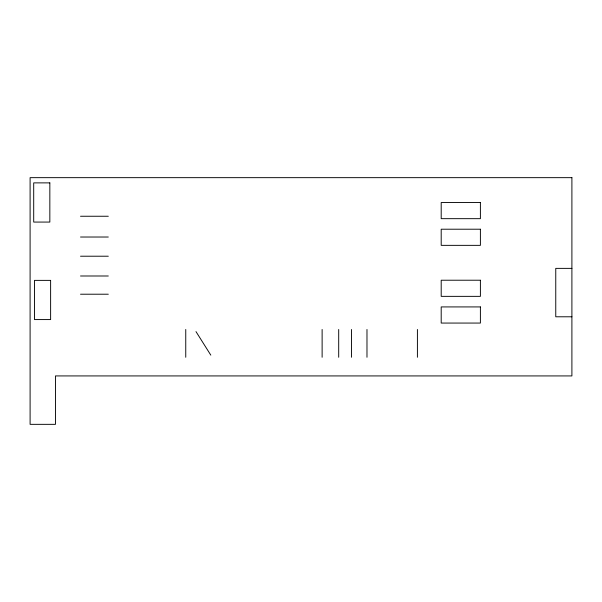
<?xml version="1.0" encoding="UTF-8"?>
<svg xmlns="http://www.w3.org/2000/svg" width="602" height="602" viewBox="0 0 602 602"><rect width="100%" height="100%" fill="white"/><g stroke="black" fill="none" stroke-linecap="round" stroke-linejoin="round"><path stroke-width="0.9" d="M80.51 216.246L108.307 216.246M80.51 237.022L108.307 237.022M80.51 256.211L108.307 256.211M571.9 268.372L555.759 268.372L555.759 316.787L571.9 316.787M80.51 275.994L108.307 275.994M80.51 294.212L108.307 294.212M195.989 331.612L210.805 355.135M417.412 329.475L417.412 357.272M366.979 329.475L366.979 357.272M351.538 329.475L351.538 357.272M338.7 329.475L338.7 357.272M322.123 329.475L322.123 357.272M185.755 329.475L185.755 357.272M571.9 177.658L30.1 177.658L30.1 424.342L55.459 424.342L55.459 375.926L571.9 375.926L571.9 177.658M49.838 182.88L33.704 182.88L33.704 222.07L49.838 222.07L49.838 182.88M480.396 202.528L441.198 202.528L441.198 218.669L480.396 218.669L480.396 202.528M480.396 229.212L441.198 229.212L441.198 245.353L480.396 245.353L480.396 229.212M480.396 280.223L441.198 280.223L441.198 296.357L480.396 296.357L480.396 280.223M50.621 280.374L34.487 280.374L34.487 319.572L50.621 319.572L50.621 280.374M480.396 306.922L441.198 306.922L441.198 323.063L480.396 323.063L480.396 306.922"/></g></svg>
